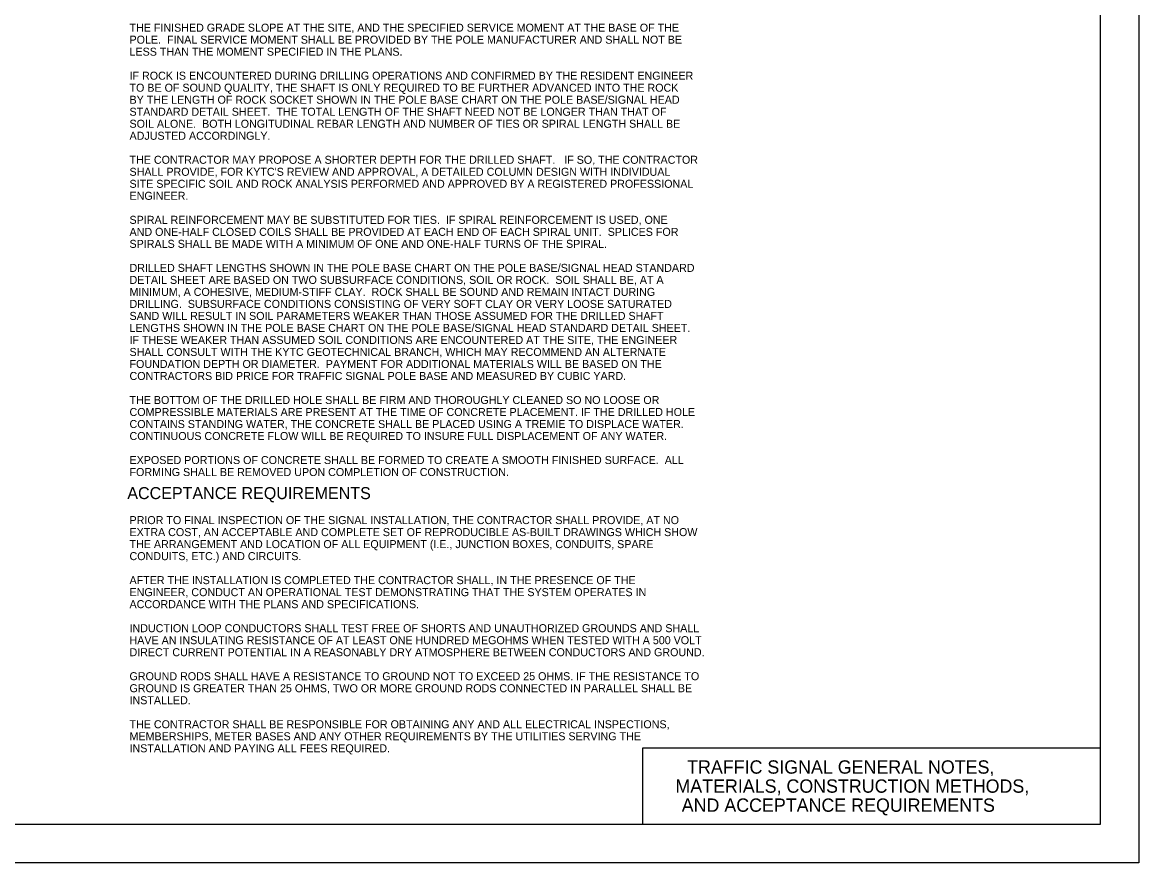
# Model space of a CAD drawing. Extents: x 497362 to 498082, y 499996 to 500436.
# Drawn here: x 497789.5 to 498082.4, y 499996.1 to 500216.5 of the extents above; entities that cross this region are included whole.
import ezdxf

# ---------------------------------------------------------------- set-up
doc = ezdxf.new("R2010")
doc.units = 0
for name, color, linetype in [('SB_PL_CUTLINE_PR', 7, 'Continuous'), ('SB_PL_SBL4_PR', 7, 'Continuous'), ('SB_PL_SDESC_PT', 7, 'Continuous'), ('T_PL_NOTE_PT', 7, 'Continuous')]:
    doc.layers.add(name, color=color, linetype=linetype)

msp = doc.modelspace()

# ---------------------------------------------------------------- linework, layer by layer
at = {"layer": 'SB_PL_CUTLINE_PR'}
msp.add_lwpolyline([(497362.39, 500436.06), (498082.39, 500436.06), (498082.39, 499996.06), (497362.39, 499996.06)], close=True, dxfattribs=at)
at = {"layer": 'SB_PL_SBL4_PR'}
msp.add_lwpolyline([(497412.33, 500006.16), (498072.33, 500006.16), (498072.33, 500426.16), (497412.33, 500426.16)], close=True, dxfattribs=at)
msp.add_lwpolyline([(497952.33, 500006.16), (497952.33, 500026.16), (498072.33, 500026.16)], dxfattribs=at)

# ---------------------------------------------------------------- texts
at = {"layer": 'SB_PL_SDESC_PT'}
for s, p in [('   TRAFFIC SIGNAL GENERAL NOTES,  ', (497960.01, 500019.4)), (' MATERIALS, CONSTRUCTION METHODS, ', (497959.54, 500014.4)), ('    AND ACCEPTANCE REQUIREMENTS   ', (497957.29, 500009.4))]:
    msp.add_text(s, height=3.5, rotation=360, dxfattribs=at).set_placement(p)
at = {"layer": 'T_PL_NOTE_PT'}
for s, height, p in [('THE FINISHED GRADE SLOPE AT THE SITE, AND THE SPECIFIED SERVICE MOMENT AT THE BASE OF THE ', 2.1, (497817.61, 500214.01)), ('POLE.  FINAL SERVICE MOMENT SHALL BE PROVIDED BY THE POLE MANUFACTURER AND SHALL NOT BE ', 2.1, (497817.61, 500210.86)), ('LESS THAN THE MOMENT SPECIFIED IN THE PLANS.', 2.1, (497817.61, 500207.71)), ('IF ROCK IS ENCOUNTERED DURING DRILLING OPERATIONS AND CONFIRMED BY THE RESIDENT ENGINEER ', 2.1, (497817.61, 500201.41)), ('TO BE OF SOUND QUALITY, THE SHAFT IS ONLY REQUIRED TO BE FURTHER ADVANCED INTO THE ROCK ', 2.1, (497817.61, 500198.26)), ('BY THE LENGTH OF ROCK SOCKET SHOWN IN THE POLE BASE CHART ON THE POLE BASE/SIGNAL HEAD ', 2.1, (497817.61, 500195.11)), ('STANDARD DETAIL SHEET.  THE TOTAL LENGTH OF THE SHAFT NEED NOT BE LONGER THAN THAT OF ', 2.1, (497817.61, 500191.96)), ('SOIL ALONE.  BOTH LONGITUDINAL REBAR LENGTH AND NUMBER OF TIES OR SPIRAL LENGTH SHALL BE ', 2.1, (497817.61, 500188.81)), ('ADJUSTED ACCORDINGLY.', 2.1, (497817.61, 500185.66)), ('THE CONTRACTOR MAY PROPOSE A SHORTER DEPTH FOR THE DRILLED SHAFT.   IF SO, THE CONTRACTOR ', 2.1, (497817.61, 500179.36)), ("SHALL PROVIDE, FOR KYTC'S REVIEW AND APPROVAL, A DETAILED COLUMN DESIGN WITH INDIVIDUAL ", 2.1, (497817.61, 500176.21)), ('SITE SPECIFIC SOIL AND ROCK ANALYSIS PERFORMED AND APPROVED BY A REGISTERED PROFESSIONAL ', 2.1, (497817.61, 500173.06)), ('ENGINEER.', 2.1, (497817.61, 500169.91)), ('SPIRAL REINFORCEMENT MAY BE SUBSTITUTED FOR TIES.  IF SPIRAL REINFORCEMENT IS USED, ONE ', 2.1, (497817.61, 500163.61)), ('AND ONE-HALF CLOSED COILS SHALL BE PROVIDED AT EACH END OF EACH SPIRAL UNIT.  SPLICES FOR ', 2.1, (497817.61, 500160.46)), ('SPIRALS SHALL BE MADE WITH A MINIMUM OF ONE AND ONE-HALF TURNS OF THE SPIRAL.', 2.1, (497817.61, 500157.31)), ('DRILLED SHAFT LENGTHS SHOWN IN THE POLE BASE CHART ON THE POLE BASE/SIGNAL HEAD STANDARD ', 2.1, (497817.61, 500151.01)), ('DETAIL SHEET ARE BASED ON TWO SUBSURFACE CONDITIONS, SOIL OR ROCK.  SOIL SHALL BE, AT A ', 2.1, (497817.61, 500147.86)), ('MINIMUM, A COHESIVE, MEDIUM-STIFF CLAY.  ROCK SHALL BE SOUND AND REMAIN INTACT DURING ', 2.1, (497817.61, 500144.71)), ('DRILLING.  SUBSURFACE CONDITIONS CONSISTING OF VERY SOFT CLAY OR VERY LOOSE SATURATED ', 2.1, (497817.61, 500141.56)), ('SAND WILL RESULT IN SOIL PARAMETERS WEAKER THAN THOSE ASSUMED FOR THE DRILLED SHAFT ', 2.1, (497817.61, 500138.41)), ('LENGTHS SHOWN IN THE POLE BASE CHART ON THE POLE BASE/SIGNAL HEAD STANDARD DETAIL SHEET.  ', 2.1, (497817.61, 500135.26)), ('IF THESE WEAKER THAN ASSUMED SOIL CONDITIONS ARE ENCOUNTERED AT THE SITE, THE ENGINEER ', 2.1, (497817.61, 500132.11)), ('SHALL CONSULT WITH THE KYTC GEOTECHNICAL BRANCH, WHICH MAY RECOMMEND AN ALTERNATE ', 2.1, (497817.61, 500128.96)), ('FOUNDATION DEPTH OR DIAMETER.  PAYMENT FOR ADDITIONAL MATERIALS WILL BE BASED ON THE ', 2.1, (497817.61, 500125.81)), ('CONTRACTORS BID PRICE FOR TRAFFIC SIGNAL POLE BASE AND MEASURED BY CUBIC YARD.', 2.1, (497817.61, 500122.66)), ('THE BOTTOM OF THE DRILLED HOLE SHALL BE FIRM AND THOROUGHLY CLEANED SO NO LOOSE OR ', 2.1, (497817.61, 500116.36)), ('COMPRESSIBLE MATERIALS ARE PRESENT AT THE TIME OF CONCRETE PLACEMENT. IF THE DRILLED HOLE ', 2.1, (497817.61, 500113.21)), ('CONTAINS STANDING WATER, THE CONCRETE SHALL BE PLACED USING A TREMIE TO DISPLACE WATER. ', 2.1, (497817.61, 500110.06)), ('CONTINUOUS CONCRETE FLOW WILL BE REQUIRED TO INSURE FULL DISPLACEMENT OF ANY WATER.', 2.1, (497817.61, 500106.91)), ('EXPOSED PORTIONS OF CONCRETE SHALL BE FORMED TO CREATE A SMOOTH FINISHED SURFACE.  ALL ', 2.1, (497817.61, 500100.61)), ('FORMING SHALL BE REMOVED UPON COMPLETION OF CONSTRUCTION.', 2.1, (497817.61, 500097.46)), ('ACCEPTANCE REQUIREMENTS', 3.15, (497817.03, 500091.41)), ('PRIOR TO FINAL INSPECTION OF THE SIGNAL INSTALLATION, THE CONTRACTOR SHALL PROVIDE, AT NO ', 2.1, (497817.61, 500084.86)), ('EXTRA COST, AN ACCEPTABLE AND COMPLETE SET OF REPRODUCIBLE AS-BUILT DRAWINGS WHICH SHOW ', 2.1, (497817.61, 500081.71)), ('THE ARRANGEMENT AND LOCATION OF ALL EQUIPMENT (I.E., JUNCTION BOXES, CONDUITS, SPARE ', 2.1, (497817.61, 500078.56)), ('CONDUITS, ETC.) AND CIRCUITS.  ', 2.1, (497817.61, 500075.41)), ('AFTER THE INSTALLATION IS COMPLETED THE CONTRACTOR SHALL, IN THE PRESENCE OF THE ', 2.1, (497817.61, 500069.11)), ('ENGINEER, CONDUCT AN OPERATIONAL TEST DEMONSTRATING THAT THE SYSTEM OPERATES IN ', 2.1, (497817.61, 500065.96)), ('ACCORDANCE WITH THE PLANS AND SPECIFICATIONS.', 2.1, (497817.61, 500062.81)), ('INDUCTION LOOP CONDUCTORS SHALL TEST FREE OF SHORTS AND UNAUTHORIZED GROUNDS AND SHALL ', 2.1, (497817.61, 500056.51)), ('HAVE AN INSULATING RESISTANCE OF AT LEAST ONE HUNDRED MEGOHMS WHEN TESTED WITH A 500 VOLT ', 2.1, (497817.61, 500053.36)), ('DIRECT CURRENT POTENTIAL IN A REASONABLY DRY ATMOSPHERE BETWEEN CONDUCTORS AND GROUND.', 2.1, (497817.61, 500050.21)), ('GROUND RODS SHALL HAVE A RESISTANCE TO GROUND NOT TO EXCEED 25 OHMS. IF THE RESISTANCE TO ', 2.1, (497817.61, 500043.91)), ('GROUND IS GREATER THAN 25 OHMS, TWO OR MORE GROUND RODS CONNECTED IN PARALLEL SHALL BE ', 2.1, (497817.61, 500040.76)), ('INSTALLED.', 2.1, (497817.61, 500037.61)), ('THE CONTRACTOR SHALL BE RESPONSIBLE FOR OBTAINING ANY AND ALL ELECTRICAL INSPECTIONS, ', 2.1, (497817.61, 500031.31)), ('MEMBERSHIPS, METER BASES AND ANY OTHER REQUIREMENTS BY THE UTILITIES SERVING THE ', 2.1, (497817.61, 500028.16)), ('INSTALLATION AND PAYING ALL FEES REQUIRED.', 2.1, (497817.61, 500025.01))]:
    msp.add_text(s, height=height, dxfattribs=at).set_placement(p)

doc.saveas('drawing.dxf')
